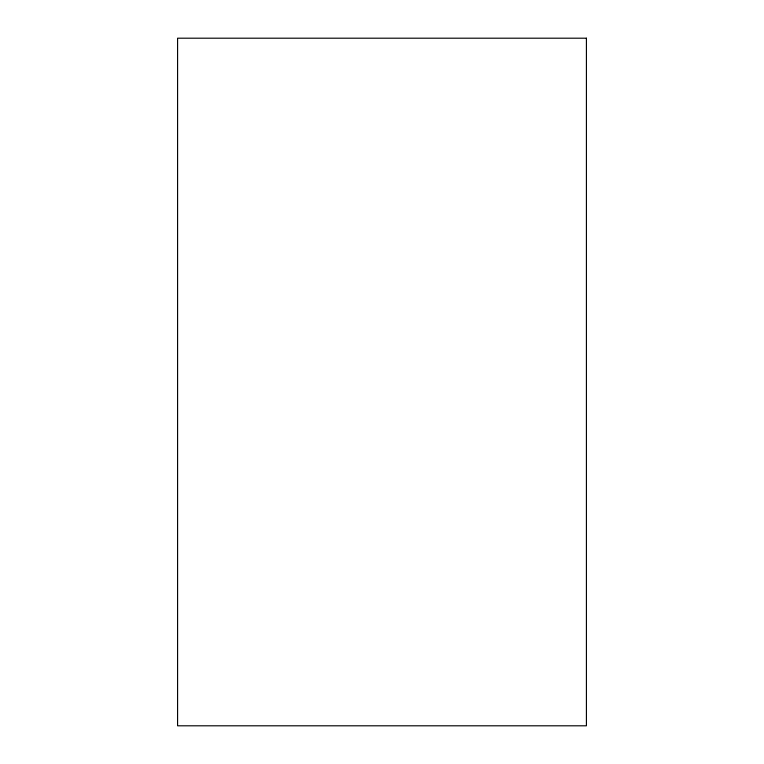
<?xml version="1.0" encoding="UTF-8"?>
<svg xmlns="http://www.w3.org/2000/svg" width="764" height="764" viewBox="0 0 764 764"><rect width="100%" height="100%" fill="white"/><g stroke="black" fill="none" stroke-linecap="round" stroke-linejoin="round"><path stroke-width="1.15" d="M586.418 38.2L177.582 38.2L177.582 725.8L586.418 725.8L586.418 38.2"/></g></svg>
